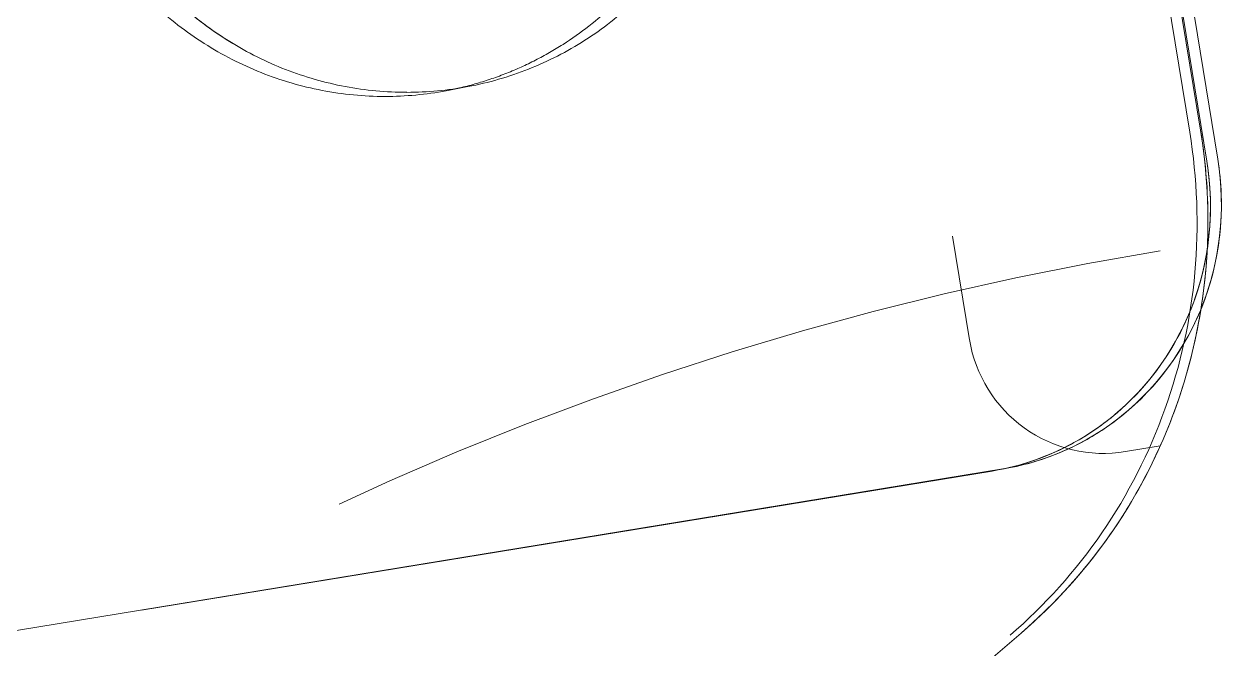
# Model space of a CAD drawing. Header units: millimetres. Extents: x -7970 to 6845, y -11075 to 1978.
# Drawn here: x 544.93 to 589.2, y -9295.95 to -9272.92 of the extents above; entities that cross this region are included whole.
import ezdxf

# ---------------------------------------------------------------- set-up
doc = ezdxf.new("R2010")
doc.units = ezdxf.units.MM
doc.header["$LTSCALE"] = 5
doc.linetypes.add('DASHED2', pattern=[9.525, 6.35, -3.175])
doc.layers.add('Layer0022', color=7, linetype='Continuous')

msp = doc.modelspace()

# ---------------------------------------------------------------- linework, layer by layer
at = {"layer": 'Layer0022', "color": 7, "linetype": 'Continuous', "lineweight": 18}
for p, q in [((588.897, -9277.908), (564.862, -9131.086)), ((561.278, -9275.23), (560.474, -9275.382)), ((580.985, -9289.319), (306.247, -9334.295)), ((580.985, -9289.319), (581.205, -9289.279)), ((337.809, -9504.236), (581.651, -9295.365))]:
    msp.add_line(p, q, dxfattribs=at)
at = {"layer": 'Layer0022', "color": 7, "linetype": 'DASHED2', "lineweight": 18}
for p, q in [((588.495, -9277.983), (570.756, -9169.621)), ((563.735, -9186.742), (579.753, -9284.555)), ((588.266, -9276.837), (581.632, -9236.315)), ((587.864, -9276.913), (581.23, -9236.391)), ((585.495, -9288.681), (586.772, -9288.472)), ((580.583, -9289.395), (305.845, -9334.37)), ((580.803, -9289.355), (580.583, -9289.395)), ((580.803, -9289.356), (581.205, -9289.281)), ((337.765, -9504.005), (581.249, -9295.441)), ((66.459, -9580.259), (546.394, -9295.951))]:
    msp.add_line(p, q, dxfattribs=at)
at = {"layer": 'Layer0022', "color": 7, "linetype": 'Continuous', "lineweight": 18}
for centre in [(559.026, -9263.267), (558.222, -9263.418)]:
    msp.add_arc(centre, 12.174, 270.001, 280.6604, dxfattribs=at)
at = {"layer": 'Layer0022', "color": 7, "linetype": 'DASHED2', "lineweight": 18}
for centre, radius, start, end in [((605.516, -9395.754), 116, 99.29739, 120.642), ((584.687, -9283.746), 5, 189.3, 279.3), ((579.03, -9280.07), 9.457, 296.2573, 306.8556), ((579.446, -9280.017), 9.43, 294.2942, 304.6192), ((579.044, -9280.08), 9.442, 280.7391, 296.2075), ((579.449, -9280.014), 9.431, 280.7298, 294.2687)]:
    msp.add_arc(centre, radius, start, end, dxfattribs=at)
at = {"layer": 'Layer0022', "color": 7, "linetype": 'Continuous', "lineweight": 18}
for points, knots in [([(558.717, -9249.47), (559.493, -9249.47), (560.663, -9249.582), (562.177, -9249.949), (563.658, -9250.461), (565.417, -9251.361), (566.983, -9252.575), (568.091, -9253.708), (569.097, -9254.944), (570.142, -9256.658), (571.008, -9258.908), (571.46, -9261.279), (571.483, -9263.69), (571.077, -9266.06), (570.389, -9267.936), (569.645, -9269.336), (568.78, -9270.654), (567.481, -9272.135), (565.932, -9273.344), (564.58, -9274.12), (563.517, -9274.601), (562.414, -9274.978), (561.659, -9275.159), (561.278, -9275.23)], [0, 0, 0, 0, 0.061514, 0.092395, 0.123355, 0.185478, 0.247988, 0.279418, 0.310935, 0.374124, 0.437517, 0.500982, 0.564379, 0.627576, 0.690467, 0.721808, 0.753053, 0.815186, 0.876969, 0.907788, 0.938557, 0.969288, 1, 1, 1, 1]), ([(558.222, -9275.592), (557.446, -9275.592), (556.276, -9275.48), (554.762, -9275.112), (553.281, -9274.601), (551.522, -9273.7), (549.956, -9272.487), (548.848, -9271.353), (547.842, -9270.117), (546.797, -9268.403), (545.931, -9266.153), (545.479, -9263.782), (545.455, -9261.371), (545.862, -9259.002), (546.549, -9257.125), (547.294, -9255.725), (548.159, -9254.408), (549.457, -9252.926), (551.007, -9251.717), (552.359, -9250.942), (553.422, -9250.46), (554.525, -9250.083), (555.28, -9249.903), (555.661, -9249.831)], [0, 0, 0, 0, 0.061514, 0.092395, 0.123355, 0.185478, 0.247988, 0.279418, 0.310935, 0.374124, 0.437517, 0.500982, 0.564379, 0.627576, 0.690467, 0.721808, 0.753053, 0.815186, 0.876969, 0.907788, 0.938557, 0.969288, 1, 1, 1, 1]), ([(559.026, -9275.44), (558.267, -9275.44), (556.741, -9275.297), (554.53, -9274.663), (552.461, -9273.629), (550.602, -9272.231), (549.014, -9270.514), (547.748, -9268.534), (546.845, -9266.357), (546.334, -9264.052), (546.233, -9261.696), (546.543, -9259.363), (547.256, -9257.131), (548.349, -9255.072), (549.786, -9253.254), (551.521, -9251.736), (553.496, -9250.568), (554.934, -9250.048), (555.667, -9249.858)], [0, 0, 0, 0, 0.061508, 0.123266, 0.185365, 0.24784, 0.310683, 0.373836, 0.437204, 0.500663, 0.564079, 0.627323, 0.690288, 0.752901, 0.815134, 0.87701, 0.938597, 1, 1, 1, 1]), ([(588.417, -9283.074), (588.864, -9281.85), (589.14, -9280.073), (588.968, -9278.339), (588.897, -9277.908)], [0, 0, 0, 0, 0.748647, 1, 1, 1, 1]), ([(581.205, -9289.281), (582.806, -9288.979), (585.921, -9287.481), (587.851, -9284.626), (588.417, -9283.074)], [0, 0, 0, 0, 0.496518, 1, 1, 1, 1]), ([(581.651, -9295.365), (582.549, -9294.596), (584.211, -9292.881), (586.197, -9289.894), (587.624, -9286.581), (588.169, -9284.229), (588.337, -9283.038)], [0, 0, 0, 0, 0.247804, 0.497106, 0.747904, 1, 1, 1, 1])]:
    msp.add_open_spline(points, degree=3, knots=knots, dxfattribs=at)
at = {"layer": 'Layer0022', "color": 7, "linetype": 'DASHED2', "lineweight": 18}
for points, knots in [([(556.465, -9249.68), (556.084, -9249.751), (555.328, -9249.932), (554.226, -9250.309), (553.163, -9250.79), (551.81, -9251.566), (550.261, -9252.775), (548.963, -9254.256), (548.098, -9255.574), (547.353, -9256.974), (546.666, -9258.85), (546.259, -9261.22), (546.282, -9263.631), (546.735, -9266.002), (547.601, -9268.252), (548.645, -9269.966), (549.652, -9271.202), (550.76, -9272.335), (552.326, -9273.549), (554.085, -9274.45), (555.565, -9274.961), (557.08, -9275.328), (558.25, -9275.44), (559.026, -9275.44)], [0, 0, 0, 0, 0.030712, 0.061443, 0.092212, 0.123031, 0.184814, 0.246947, 0.278192, 0.309533, 0.372424, 0.435621, 0.499018, 0.562483, 0.625876, 0.689065, 0.720582, 0.752012, 0.814522, 0.876645, 0.907605, 0.938486, 1, 1, 1, 1]), ([(560.474, -9275.382), (560.855, -9275.31), (561.61, -9275.13), (562.713, -9274.753), (563.776, -9274.271), (565.128, -9273.496), (566.678, -9272.287), (567.976, -9270.805), (568.841, -9269.488), (569.585, -9268.088), (570.273, -9266.211), (570.68, -9263.842), (570.656, -9261.431), (570.204, -9259.059), (569.338, -9256.809), (568.293, -9255.096), (567.287, -9253.86), (566.179, -9252.726), (564.613, -9251.513), (562.854, -9250.612), (561.373, -9250.101), (559.859, -9249.733), (558.689, -9249.621), (557.913, -9249.621)], [0, 0, 0, 0, 0.030712, 0.061443, 0.092212, 0.123031, 0.184814, 0.246947, 0.278192, 0.309533, 0.372424, 0.435621, 0.499018, 0.562483, 0.625876, 0.689065, 0.720582, 0.752012, 0.814522, 0.876645, 0.907605, 0.938486, 1, 1, 1, 1]), ([(587.864, -9276.913), (588.142, -9278.615), (588.272, -9282.097), (587.163, -9287.175), (584.825, -9291.78), (582.532, -9294.342), (581.249, -9295.441)], [0, 0, 0, 0, 0.252344, 0.503543, 0.752848, 1, 1, 1, 1]), ([(581.651, -9295.365), (582.934, -9294.266), (585.227, -9291.704), (587.565, -9287.099), (588.674, -9282.021), (588.544, -9278.539), (588.266, -9276.837)], [0, 0, 0, 0, 0.247152, 0.496457, 0.747656, 1, 1, 1, 1]), ([(588.337, -9283.038), (588.481, -9282.013), (588.614, -9279.935), (588.433, -9277.861), (588.266, -9276.837)], [0, 0, 0, 0, 0.499548, 1, 1, 1, 1]), ([(588.897, -9277.908), (589.199, -9279.753), (588.785, -9283.658), (586.316, -9286.733), (584.803, -9287.778)], [0, 0, 0, 0, 0.504223, 1, 1, 1, 1]), ([(588.495, -9277.983), (588.702, -9279.245), (588.643, -9281.86), (587.125, -9285.437), (584.402, -9288.16), (582.021, -9289.126), (580.803, -9289.356)], [0, 0, 0, 0, 0.253903, 0.505434, 0.753783, 1, 1, 1, 1]), ([(584.702, -9287.637), (586.126, -9286.569), (588.42, -9283.538), (588.788, -9279.769), (588.495, -9277.983)], [0, 0, 0, 0, 0.495965, 1, 1, 1, 1])]:
    msp.add_open_spline(points, degree=3, knots=knots, dxfattribs=at)

doc.saveas('drawing.dxf')
